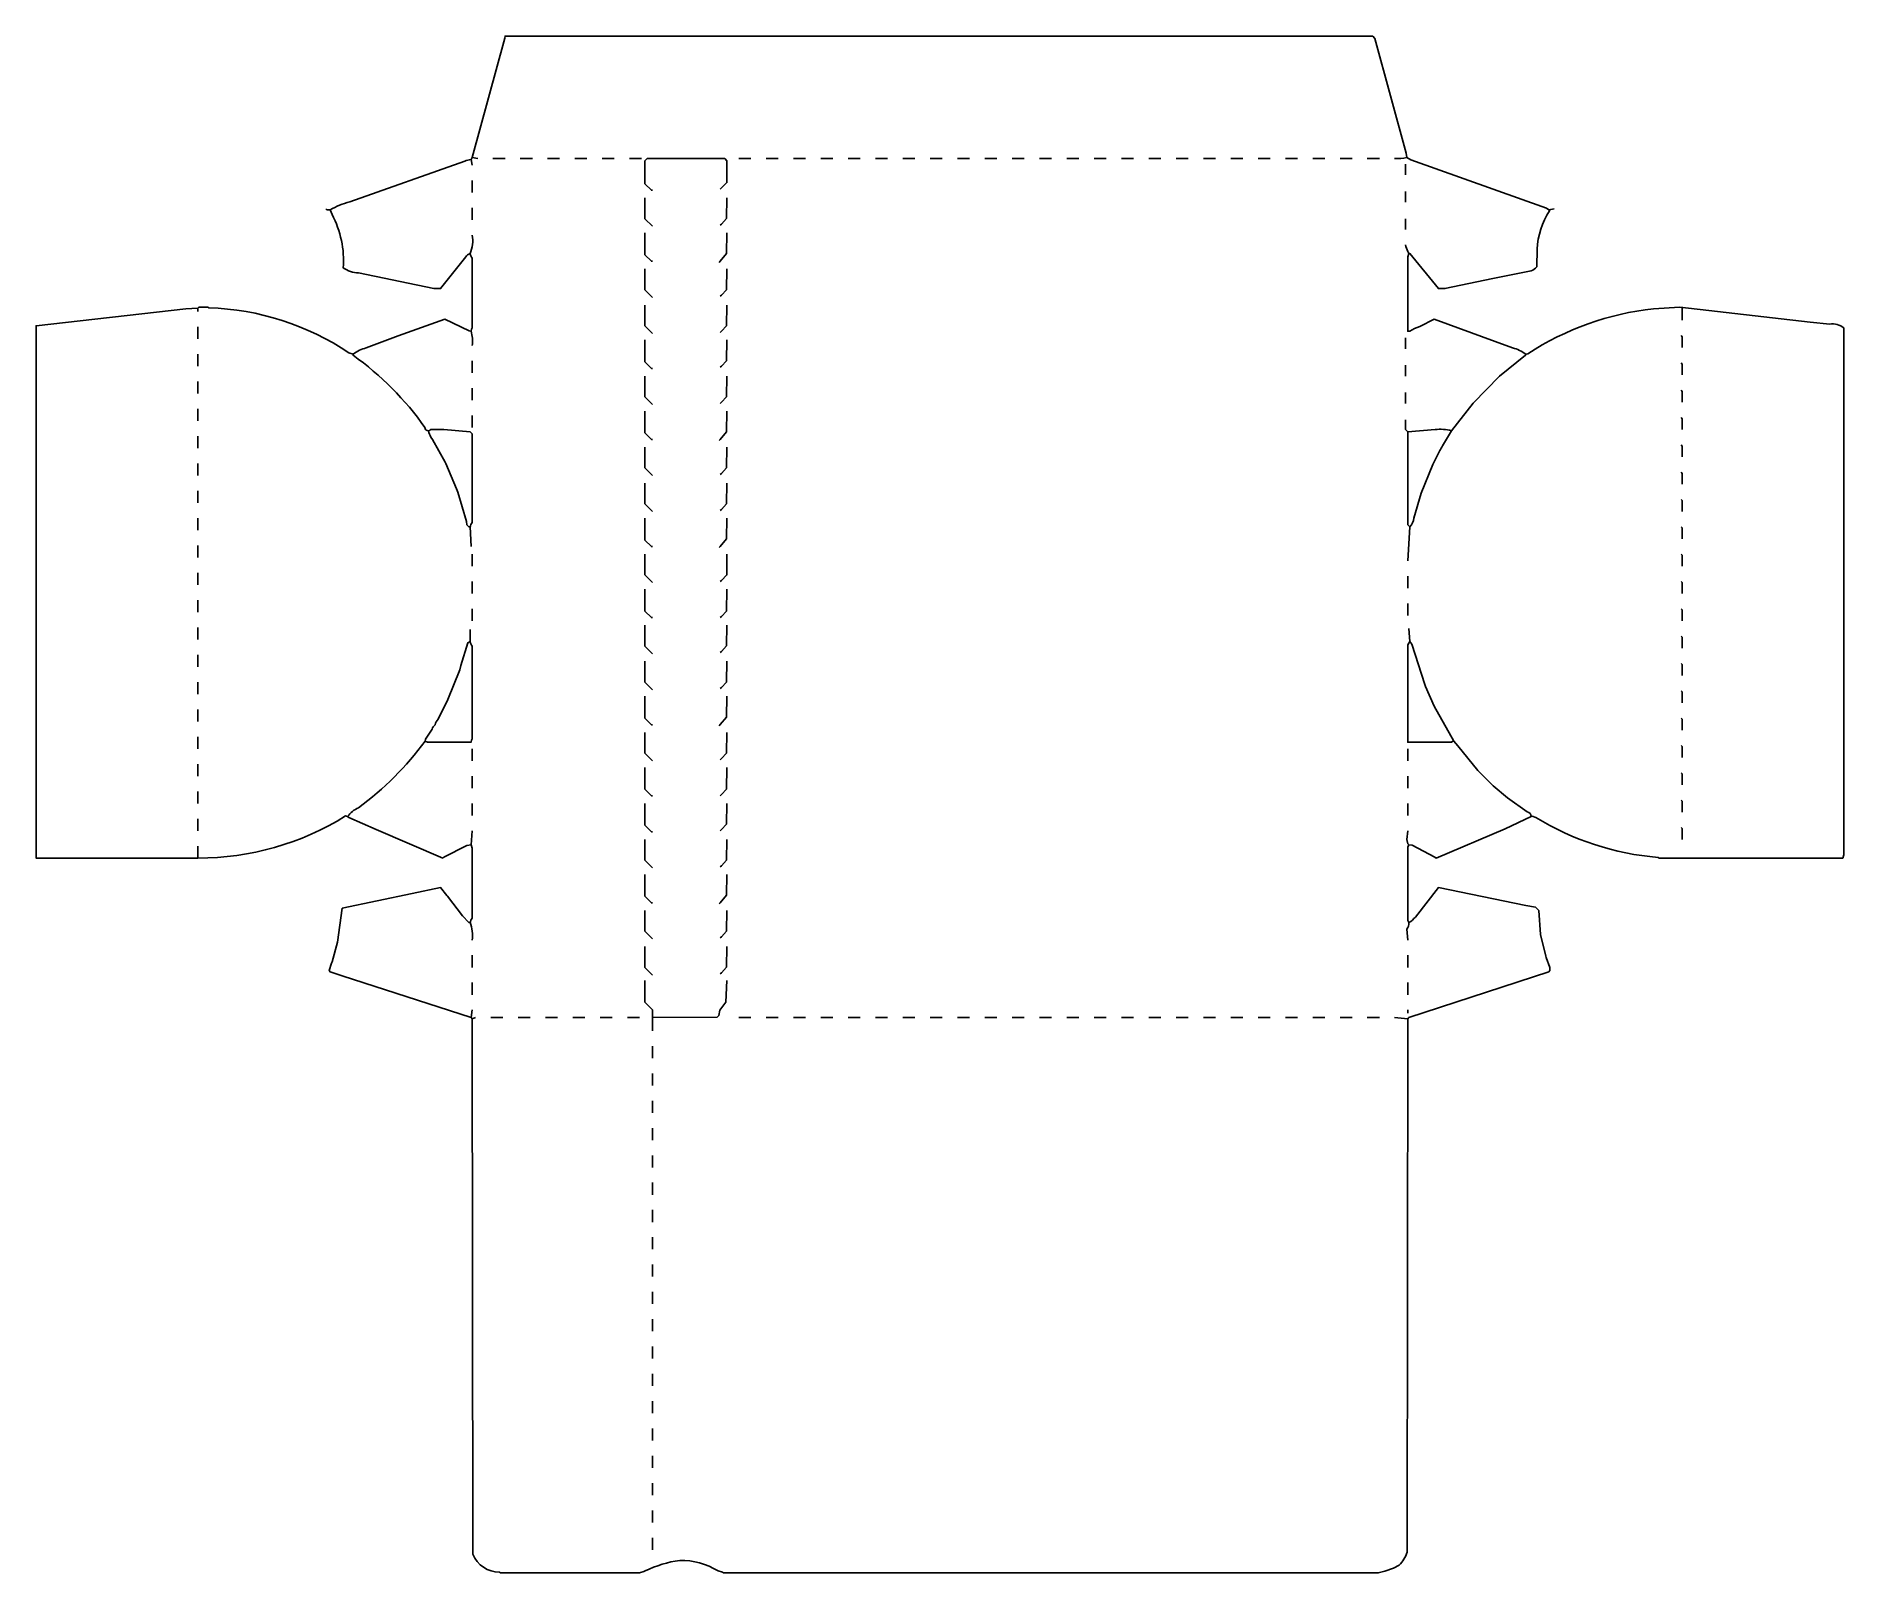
# Model space of a CAD drawing. Extents: x 85 to 1739, y 73 to 1479.
import ezdxf

# ---------------------------------------------------------------- set-up
doc = ezdxf.new("R2010")
doc.units = 0
doc.layers.get('0').update_dxf_attribs({"linetype": 'CONTINUOUS'})

msp = doc.modelspace()

# ---------------------------------------------------------------- linework, layer by layer
at = {"color": 250, "linetype": 'CONTINUOUS'}
for points in [[(484, 1361), (483, 1366), (484, 1368), (513.7, 1477.1), (514, 1479), (1308, 1479), (1310, 1477), (1338.615385, 1371.923077), (1339, 1368)], [(489, 1367), (484, 1368)], [(503, 1367), (514, 1367)], [(528, 1367), (539, 1367)], [(553, 1367), (564, 1367)], [(578, 1367), (589, 1367)], [(603, 1367), (614, 1367)], [(628, 1367), (639, 1367)], [(649, 1338), (648, 1338), (642, 1344), (642, 1365), (643, 1366), (644, 1367), (715, 1367), (717, 1365), (717, 1345), (711, 1339)], [(728, 1367), (739, 1367)], [(753, 1367), (764, 1367)], [(778, 1367), (789, 1367)], [(803, 1367), (814, 1367)], [(828, 1367), (839, 1367)], [(853, 1367), (864, 1367)], [(878, 1367), (889, 1367)], [(903, 1367), (914, 1367)], [(928, 1367), (939, 1367)], [(953, 1367), (964, 1367)], [(978, 1367), (989, 1367)], [(1003, 1367), (1014, 1367)], [(1028, 1367), (1039, 1367)], [(1053, 1367), (1064, 1367)], [(1078, 1367), (1089, 1367)], [(1103, 1367), (1114, 1367)], [(1128, 1367), (1139, 1367)], [(1153, 1367), (1164, 1367)], [(1178, 1367), (1189, 1367)], [(1203, 1367), (1214, 1367)], [(1228, 1367), (1239, 1367)], [(1253, 1367), (1264, 1367)], [(1278, 1367), (1289, 1367)], [(1303, 1367), (1314, 1367)], [(1338, 1352), (1338, 1362)], [(649, 1305), (642, 1312), (642, 1331)], [(711, 1306), (712, 1307), (716.526185, 1312.023691), (717, 1331)], [(1338, 1327), (1338, 1337)], [(1338, 1302), (1338, 1312)], [(649, 1273), (648, 1273), (642, 1279), (642, 1299)], [(710, 1272), (710.8, 1273.1), (716.526185, 1280.023691), (717, 1299)], [(649, 1240), (642, 1247), (642, 1266)], [(711, 1241), (712, 1242), (716.526185, 1247.023691), (717, 1266)], [(233, 1227), (233, 1230)], [(649, 1207), (642, 1214), (642, 1233)], [(711, 1208), (712, 1209), (716.526185, 1214.023691), (717, 1233)], [(233, 1202), (233, 1213)], [(649, 1175), (648, 1175), (642, 1181), (642, 1201)], [(711, 1176), (712, 1177), (716.526185, 1182.023691), (717, 1201)], [(1338, 1193), (1338, 1203)], [(233, 1177), (233, 1188)], [(1338, 1168), (1338, 1178)], [(233, 1152), (233, 1163)], [(649, 1142), (642, 1149), (642, 1168)], [(711, 1143), (712, 1144), (716.526185, 1149.023691), (717, 1168)], [(1338, 1143), (1338, 1153)], [(233, 1127), (233, 1138)], [(649, 1110), (648, 1110), (642, 1116), (642, 1136)], [(710, 1109), (710.8, 1110.1), (716.526185, 1117.023691), (717, 1136)], [(1340, 999), (1342, 1030), (1340, 1032), (1340, 1117), (1338, 1119), (1338, 1128)], [(233, 1102), (233, 1113)], [(649, 1077), (642, 1084), (642, 1103)], [(711, 1078), (712, 1079), (716.526185, 1084.023691), (717, 1103)], [(233, 1077), (233, 1088)], [(233, 1052), (233, 1063)], [(649, 1044), (642, 1051), (642, 1070)], [(711, 1045), (712, 1046), (716.526185, 1051.023691), (717, 1070)], [(233, 1027), (233, 1038)], [(649, 1012), (648, 1012), (642, 1018), (642, 1038)], [(710, 1011), (710.8, 1012.1), (716.526185, 1019.023691), (717, 1038)], [(233, 1002), (233, 1013)], [(649, 979), (642, 986), (642, 1005)], [(711, 980), (712, 981), (717, 986), (717, 1005)], [(233, 977), (233, 988)], [(1340, 974), (1340, 985)], [(233, 952), (233, 963)], [(649, 947), (648, 947), (642, 953), (642, 973)], [(711, 947), (712, 948), (716.524887, 953.022624), (717, 973)], [(1340, 949), (1340, 960)], [(233, 927), (233, 938)], [(649, 914), (642, 921), (642, 940)], [(711, 915), (712, 916), (716.526185, 921.023691), (717, 940)], [(233, 902), (233, 913)], [(1382, 834), (1381.1, 833.8), (1380, 833), (1340, 833), (1340, 922), (1342, 925)], [(649, 881), (642, 888), (642, 907)], [(711, 882), (712, 883), (716.526185, 888.023691), (717, 907)], [(233, 877), (233, 888)], [(233, 852), (233, 863)], [(649, 849), (648, 849), (642, 855), (642, 875)], [(710, 848), (710.8, 849.1), (716.526185, 856.023691), (717, 875)], [(233, 827), (233, 838)], [(649, 816), (642, 823), (642, 842)], [(711, 817), (712, 818), (716.526185, 823.023691), (717, 842)], [(1340, 816), (1340, 827)], [(233, 802), (233, 813)], [(649, 784), (648, 784), (642, 790), (642, 810)], [(711, 784), (712, 785), (716.524887, 790.022624), (717, 810)], [(1340, 791), (1340, 802)], [(233, 777), (233, 788)], [(233, 752), (233, 763)], [(370, 765), (371.1, 764.2), (396.1, 753.2), (457, 727), (458.1, 727.8), (479.076923, 738.615385), (483, 739)], [(649, 751), (648, 751), (642, 757), (642, 777)], [(711, 752), (712, 753), (716.526185, 758.023691), (717, 777)], [(1340, 766), (1340, 777)], [(1341, 739), (1343.911765, 738.647059), (1364.9, 727.8), (1366, 727), (1429.1, 753.8), (1453, 765)], [(233, 727), (233, 738)], [(649, 718), (642, 725), (642, 744)], [(711, 719), (712, 720), (716.526185, 725.023691), (717, 744)], [(649, 686), (648, 686), (642, 692), (642, 712)], [(710, 685), (710.8, 686.1), (716.526185, 693.023691), (717, 712)], [(482, 668), (481, 668), (475, 674), (461.243902, 692.195122), (460.76, 692.82), (455, 700), (429.076923, 694.615385), (365, 681), (360.615385, 650.076923), (355.7, 632.1), (355.2, 630.9), (353, 624), (354, 623), (365.1, 619.3), (483, 581), (484, 580), (487, 581)], [(649, 653), (642, 660), (642, 679)], [(711, 654), (712, 655), (716.526185, 660.023691), (717, 679)], [(649, 620), (642, 627), (642, 646)], [(711, 621), (712, 622), (716.526185, 627.023691), (717, 646)], [(1340, 627), (1340, 638)], [(649, 569), (649, 581), (649, 588), (642, 595), (642, 615)], [(649, 581), (707.991808, 581.49153), (709.594595, 583.067568), (710.405405, 587.932432), (715, 594), (716, 595), (717, 615)], [(1340, 602), (1340, 613)], [(501, 581), (512, 581)], [(526, 581), (537, 581)], [(551, 581), (562, 581)], [(576, 581), (587, 581)], [(601, 581), (612, 581)], [(626, 581), (637, 581)], [(728, 581), (739, 581)], [(753, 581), (764, 581)], [(778, 581), (789, 581)], [(803, 581), (814, 581)], [(828, 581), (839, 581)], [(853, 581), (864, 581)], [(878, 581), (889, 581)], [(903, 581), (914, 581)], [(928, 581), (939, 581)], [(953, 581), (964, 581)], [(978, 581), (989, 581)], [(1003, 581), (1014, 581)], [(1028, 581), (1039, 581)], [(1053, 581), (1064, 581)], [(1078, 581), (1089, 581)], [(1103, 581), (1114, 581)], [(1128, 581), (1139, 581)], [(1153, 581), (1164, 581)], [(1178, 581), (1189, 581)], [(1203, 581), (1214, 581)], [(1228, 581), (1239, 581)], [(1253, 581), (1264, 581)], [(1278, 581), (1289, 581)], [(1303, 581), (1314, 581)], [(1340, 585), (1340, 588)], [(649, 544), (649, 555)], [(649, 519), (649, 530)], [(649, 494), (649, 505)], [(649, 469), (649, 480)], [(649, 444), (649, 455)], [(649, 419), (649, 430)], [(649, 394), (649, 405)], [(649, 369), (649, 380)], [(649, 344), (649, 355)], [(649, 319), (649, 330)], [(649, 294), (649, 305)], [(649, 269), (649, 280)], [(649, 244), (649, 255)], [(649, 219), (649, 230)], [(649, 194), (649, 205)], [(649, 169), (649, 180)], [(649, 144), (649, 155)], [(649, 119), (649, 130)], [(649, 94), (649, 105)]]:
    msp.add_lwpolyline(points, dxfattribs=at)
for points in [[(350, 1321), (351, 1320), (354, 1320, -0.068782), (371.9, 1327.3), (477.1, 1364.7, -0.081399), (483, 1366)], [(1474, 1321), (1469, 1320), (1466.8, 1321.6), (1342.9, 1365.8), (1339, 1368, -0.079254), (1328, 1367)], [(354, 1320), (355.769231, 1315.846154, -0.140175), (366, 1267, 0.15333), (380.076923, 1262.384615), (449, 1248), (455, 1248), (478, 1277, -0.150174), (482, 1280, 0.152812), (484, 1297)], [(1341, 1280), (1342, 1280), (1368, 1248), (1374, 1248), (1417.923077, 1257.384615), (1452.923077, 1264.384615, 0.166392), (1458, 1268), (1458.468966, 1283.972414, -0.139443), (1469.8, 1319.1), (1470, 1320)], [(484, 1196, 0.096159), (483, 1209), (483.3, 1210.9), (484, 1212), (484, 1276, -0.120666), (482, 1280)], [(1448, 1188, 0.104876), (1435.9, 1193.8), (1419.9, 1199.7), (1364, 1220), (1350.9, 1213.3, 0.067299), (1342, 1209), (1340, 1209), (1340, 1277), (1341, 1280), (1340.2, 1282.1, -0.079845), (1338, 1288)], [(483, 1012), (482, 1030, -0.120666), (484, 1034), (484, 1115), (482, 1117), (458, 1119), (446, 1119, -0.700861), (440.76, 1120.82, 0.08501), (375, 1187), (375, 1188), (371.153846, 1189.230769, 0.141205), (243.030973, 1230.464602), (242, 1231), (234, 1231), (233, 1230), (221.95122, 1229.439024), (85, 1214), (85, 727), (233, 727, 0.141797), (368, 765.5), (370, 765, -0.143775), (380, 773, 0.073143), (441, 834), (441.3, 835.9), (446.8, 844.1), (447.2, 844.9, -0.113019), (450, 849, -0.129316), (452.8, 854.1), (461.8, 872.1), (472.647059, 899.088235), (473.7, 903.1), (480, 924), (482, 925)], [(1341, 937), (1342, 925), (1343.769231, 922.846154), (1355.7, 885.9), (1356.3, 884.1), (1364.2, 866.1), (1382, 834), (1385.756098, 829.804878), (1404, 807), (1418, 793), (1431.204918, 782.245902), (1449.153846, 769.230769, -0.377154), (1453, 765), (1453.9, 765.2), (1457.153846, 764.230769, 0.117494), (1568.955446, 727.554455), (1570, 727), (1738, 727), (1739, 730), (1739, 1212, 0.226433), (1726.04878, 1215.439024), (1708.04878, 1217.439024), (1589, 1231), (1564.946154, 1229.430769, 0.121021), (1449.9, 1188.3), (1448, 1188), (1447.8, 1187.1), (1424, 1168), (1399.8, 1143.1), (1380, 1118), (1371.8, 1104.1, -0.06304), (1369.2, 1099.9), (1362.8, 1087.1), (1352.3, 1060.9), (1345.647059, 1038.088235, -0.152622), (1342, 1030)], [(375, 1188, -0.10936), (387.1, 1193.8), (416.1, 1204.7), (459, 1220), (481.1, 1209.3), (483, 1209)], [(482, 1030), (481, 1030), (479, 1032), (478.647059, 1034.911765), (470.7, 1061.9), (469.7, 1064.9), (459.8, 1087.9), (459.2, 1089.1), (447.769231, 1109.846154), (446.230769, 1112.153846, -0.099546), (444, 1118)], [(1340, 1117), (1365, 1119, -0.094959), (1380, 1118)], [(441, 834), (443, 833), (483, 833), (483.3, 834.9), (484, 836), (484, 921, -0.120666), (482, 925), (482, 936)], [(484, 652, 0.124924), (482, 668, -0.120666), (484, 672), (484, 736), (483, 739), (484, 752)], [(1340, 652), (1339, 662, 0.190246), (1341, 668), (1340, 670), (1340, 737), (1341, 739), (1340.2, 740.1), (1339, 744), (1340, 752)], [(1328, 581), (1340, 580), (1341, 581), (1469, 623), (1470, 624), (1470, 627), (1466.647059, 635.911765), (1466.3, 637.1), (1461.594595, 656.932432), (1460, 679), (1457, 682), (1447.923077, 683.615385), (1368, 700), (1347, 673, -0.087559), (1341, 668)], [(484, 588), (483, 581), (484, 580), (484.49898, 90.001016, 0.301935), (508.932432, 73.594595), (510, 73), (637, 73), (640.911765, 74.352941), (642.1, 74.7, -0.07819), (673.95122, 84.439024, -0.137313), (708.9, 74.8), (712.911765, 73.647059), (714, 73), (1313, 73), (1318.932432, 74.405405), (1326.9, 77.2), (1332, 80, 0.125164), (1339.501025, 92.00102), (1340, 580)]]:
    msp.add_lwpolyline(points, format="xyb", dxfattribs=at)
at = {"color": 251, "linetype": 'CONTINUOUS'}
for points in [[(484, 1336), (484, 1347)], [(484, 1311), (484, 1322)], [(1591, 1219), (1591, 1230)], [(1591, 1194), (1591, 1204), (1590, 1205)], [(484, 1171), (484, 1182)], [(1591, 1169), (1591, 1179), (1590, 1180)], [(484, 1146), (484, 1157)], [(1591, 1144), (1591, 1154), (1590, 1155)], [(484, 1121), (484, 1132)], [(1591, 1119), (1591, 1129), (1590, 1130)], [(1591, 1094), (1591, 1104), (1590, 1105)], [(1591, 1069), (1591, 1079), (1590, 1080)], [(1591, 1044), (1591, 1054), (1590, 1055)], [(1591, 1019), (1591, 1029), (1590, 1030)], [(484, 994), (484, 1005)], [(1591, 994), (1591, 1004), (1590, 1005)], [(484, 969), (484, 980)], [(1591, 969), (1591, 979), (1590, 980)], [(484, 944), (484, 955)], [(1591, 944), (1591, 954), (1590, 955)], [(1591, 919), (1591, 929), (1590, 930)], [(1591, 894), (1591, 904), (1590, 905)], [(1591, 869), (1591, 879), (1590, 880)], [(1591, 844), (1591, 854), (1590, 855)], [(484, 816), (484, 827)], [(1591, 819), (1591, 829), (1590, 830)], [(484, 791), (484, 802)], [(1591, 794), (1591, 804), (1590, 805)], [(1591, 769), (1591, 779), (1590, 780)], [(484, 766), (484, 777)], [(1591, 744), (1591, 754), (1590, 755)], [(484, 627), (484, 638)], [(484, 602), (484, 613)]]:
    msp.add_lwpolyline(points, dxfattribs=at)

doc.saveas('drawing.dxf')
